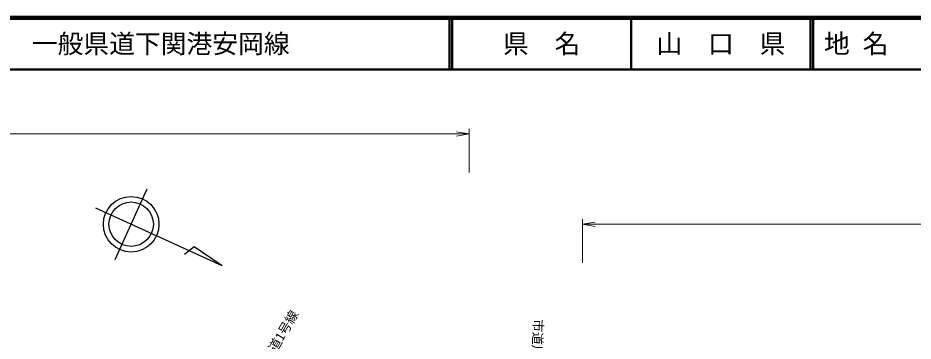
# Model space of a CAD drawing. Units: millimetres at full size, sheet at 1:1000; details may follow other scales. Extents: x 40000 to 680000, y 20000 to 380000.
# Drawn here: x 214030 to 387662, y 317343 to 380000 of the extents above; entities that cross this region are included whole.
import ezdxf
from ezdxf.enums import TextEntityAlignment as Align

# ---------------------------------------------------------------- set-up
doc = ezdxf.new("R2010")
doc.units = ezdxf.units.MM
doc.header["$LTSCALE"] = 1000
for name, color, linetype, lineweight in [('M-BMK-HTXT', 7, 'Continuous', 13), ('M-BMK-SRVR', 3, 'Continuous', 25), ('M-STR-HTXT', 7, 'Continuous', 13), ('M-TTL', 2, 'Continuous', 140), ('M-TTL-LINE', 7, 'Continuous', 50)]:
    doc.layers.add(name, color=color, linetype=linetype, lineweight=lineweight)
doc.layers.add('M-TTL-TXT', color=7, linetype='Continuous')
doc.styles.add('ＭＳ ゴシック', font='')
doc.styles.get('ＭＳ ゴシック').set_extended_font_data('MS Gothic')

# ---------------------------------------------------------------- blocks, each defined once
blk = doc.blocks.new('open_arrow')
at = {"color": 0, "linetype": 'Continuous', "lineweight": -2}
blk.add_lwpolyline([(7.5, 1.25), (0, 0), (7.5, -1.25)], dxfattribs=at)

msp = doc.modelspace()

# ---------------------------------------------------------------- linework, layer by layer
at = {"layer": 'M-BMK-SRVR'}
for p, q in [((232873, 333137), (239127, 346863)), ((253647, 331960), (229137, 343127)), ((248211, 335620), (246337, 334106)), ((253647, 331960), (248211, 335620))]:
    msp.add_line(p, q, dxfattribs=at)
for radius in [5387, 4309]:
    msp.add_circle((236000, 340000), radius, dxfattribs=at)
at = {"layer": 'M-STR-HTXT'}
for p, q in [((301568, 350000), (301568, 358500)), ((74233, 357500), (301568, 357500)), ((323526, 332500), (323526, 341000)), ((323526, 340000), (465913, 340000))]:
    msp.add_line(p, q, dxfattribs=at)
at = {"layer": 'M-TTL'}
msp.add_line((680000, 380000), (40000, 380000), dxfattribs=at)
at = {"layer": 'M-TTL-LINE'}
for p, q in [((297750, 380000), (297750, 370000)), ((298250, 380000), (298250, 370000)), ((333000, 380000), (333000, 370000)), ((367750, 380000), (367750, 370000)), ((368250, 380000), (368250, 370000)), ((40000, 370000), (680000, 370000))]:
    msp.add_line(p, q, dxfattribs=at)

# ---------------------------------------------------------------- block references
at = {"layer": 'M-STR-HTXT', "xscale": 333, "yscale": 333, "rotation": 180}
msp.add_blockref('open_arrow', (301568, 357500), dxfattribs=at)
at = {"layer": 'M-STR-HTXT', "xscale": 333, "yscale": 333}
msp.add_blockref('open_arrow', (323526, 340000), dxfattribs=at)

# ---------------------------------------------------------------- texts
at = {"layer": 'M-BMK-HTXT', "style": 'ＭＳ ゴシック'}
for s, rotation, p in [('市道川中綾羅木新町自歩道1号線', 59.673, (258571, 307439)), ('市道川中綾羅木新町22号線', 267.887, (314420, 306614))]:
    msp.add_text(s, height=1833, rotation=rotation, dxfattribs=at).set_placement(p, align=Align.MIDDLE_CENTER)
at = {"layer": 'M-TTL-TXT', "style": 'ＭＳ ゴシック'}
for s, p in [('一般県道下関港安岡線', (216734, 375000)), ('地 名', (370380, 375000))]:
    msp.add_text(s, height=3666, dxfattribs=at).set_placement(p, align=Align.MIDDLE_LEFT)
for s, p in [('県\u3000名', (315625, 375000)), ('山\u3000口\u3000県', (350375, 375000))]:
    msp.add_text(s, height=3666, dxfattribs=at).set_placement(p, align=Align.MIDDLE_CENTER)

doc.saveas('drawing.dxf')
